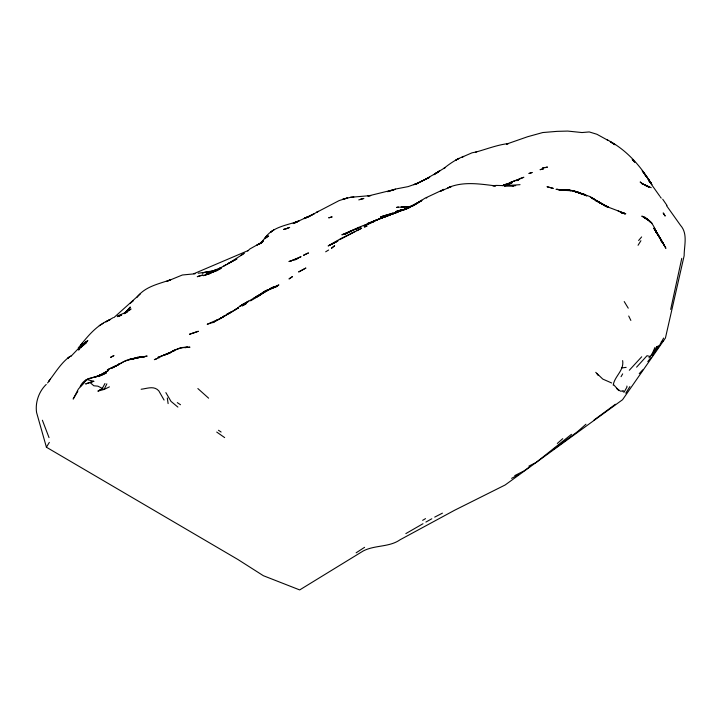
<?xml version="1.0" encoding="UTF-8"?>
<svg xmlns="http://www.w3.org/2000/svg" width="721" height="721" viewBox="0 0 721 721"><rect width="100%" height="100%" fill="white"/><g stroke="black" fill="none" stroke-linecap="round" stroke-linejoin="round"><path stroke-width="1.08" d="M659.364 345.72L656.957 346.594L654.623 351.731L654.965 347.432L652.09 353.975L652.063 356.012L659.364 345.72L663.626 338.05M613.22 385.131C614.499 376.272 624.314 370.504 622.638 360.599M656.795 348.964L656.957 346.594M653.199 354.236L653.695 350.794M670.692 309.417L681.769 258.352M640.915 240.715L638.058 245.275M106.852 383.851L104.157 389.421L98.056 391.079L102.184 388.637L104.969 383.509M622.665 373.875L621.051 376.686M629.92 386.564L625.765 393.233M666.718 205.918L680.543 225.376C688.05 233.748 684.112 245.726 684.148 255.712L665.429 338.023L622.547 399.722L505.124 484.999L454.69 510.207L400.092 539.759C389.259 547.374 375.019 544.905 363.285 550.934L299.693 589.922L263.345 575.7L237.984 559.541L46.414 447.218L49.343 442.388M648.981 357.814L652.09 353.975M77.796 391.314L73.154 399.074L78.409 388.998L84.663 382.112L80.202 386.681C84.718 375.578 98.065 378.534 106.483 372.766L98.182 376.587L101.832 374.956L88.998 378.723M642.708 369.9L639.23 373.658M651.072 357.508L647.782 361.582M629.307 370.252L641.708 356.787M260.524 243.247L266.86 235.812L265.094 237.786C272.962 226.628 287.111 225.312 298.972 220.996L294.087 222.87L295.691 222.456M49.091 380.751C55.49 372.505 60.924 363.159 69.414 356.832M638.617 240.499L641.627 236.939M260.551 243.139L261.633 241.76M48.911 381.039L50.461 379.093M82.428 342.971L80.761 345.008C88.809 334.787 97.623 324.711 109.98 319.664L105.798 321.89L113.179 317.655M124.084 313.788L130.312 307.029L124.553 313.518M85.393 381.012L86.745 379.399L85.096 381.337M81.221 344.44L78.247 347.928M46.225 384.446C38.898 391.44 35.068 402.525 36.582 412.511L46.414 447.218M47.55 382.941L49.407 380.823M70.721 356.553L78.174 348.811M78.634 350.118L79.643 348.991M260.461 243.581L262.498 241.364L261.128 242.698M80.671 347.873L81.725 346.765M136.783 297.566C144.939 286.363 158.728 284.065 170.841 279.622L166.875 281.343L182.359 274.998L195.076 273.773M557.315 443.46L562.731 438.674M85.222 381.283L86.781 379.742L85.294 381.229M636.589 367.169L647.025 355.705L650.468 356.607M82.266 346.215L86.727 342.331L78.274 349.361M267.527 235.542L266.076 236.984L267.626 235.452M260.56 243.545L263.562 240.598L260.137 243.41L262.75 241.769L249.854 248.97L247.709 250.98M113.999 317.528L140.487 293.726M615.419 404.256L594.068 419.992M272.25 230.891L270.808 232.153L274.196 229.584M130.086 303.478L133.367 300.747M230.873 261.885L244.464 253.233M571.474 434.33L536.163 462.431L528.863 466.136M339.69 239.678L361.645 228.206L357.003 230.63M69.171 357.183L67.549 358.472L71.091 355.75M585.957 424.227L577.584 431.6L554.025 449.003M435.556 173.419L439.179 171.165L433.916 174.689L439.693 171.048L423.317 180.475M257.848 295.844L263.237 292.329L254.243 298.224M129.329 310.228L131.024 308.93L125.625 312.923L127.284 311.742L117.586 315.924M248.457 301.072L242.761 304.632L257.992 295.745M267.464 236.839L268.627 235.992L264.787 238.768M530.539 466.181L523.996 470.93L514.722 475.608M518.381 474.76L511.622 478.347M412.736 205.674L421.866 200.204L412.718 205.855L415.161 204.647M422.632 520.337L425.525 518.633M336.346 241.986L338.05 240.868M356.138 552.8L364.583 547.329M264.102 292.347L258.397 295.916L269.663 289.256L277.657 286.129L269.357 289.436L262.102 293.6M260.272 294.772L262.228 293.528M250.593 300.846L256.541 297.268M419.577 201.79L412.709 205.674M230.035 262.39L227.485 263.868L236.921 258.92L218.265 269.068L221.05 267.653L211.046 271.655L217.102 269.609L214.155 270.772L216.003 270.114L202.286 272.889L207.756 271.826M223.465 266.274L226.088 264.625M335.409 242.391L328.145 245.933L340.745 238.615L352.614 232.739M240.634 255.585L242.986 254.134M236.596 308.831L238.696 307.534L233.514 310.922M123.354 361.852L112.206 368.025L126.121 360.419L135.395 358.391L130.889 359.031L124.237 361.446M325.676 251.8L328.623 250.016M256.162 296.845L259.948 294.565M437.881 172.112L436.079 173.193L436.755 172.797M216.85 320.466L221.527 317.673L212.794 322.711M437.377 172.337L445.136 167.614L444.046 168.272C449.976 163.478 456.492 159.116 463.657 156.394L462.197 157.079L472.03 152.816L476.68 151.87M232.811 311.346L228.431 313.95M99.282 325.649L103.436 323.197M234.442 310.102L238.372 307.777L219.923 318.754L227.629 314.257M405.842 533.603L422.993 523.725M431.798 518.778L425.913 522.067M232.333 311.328L226.908 314.194L231.351 312.112M408.78 207.738L410.285 206.864M248.655 301.441L239.039 306.695L246.681 302.36M98.056 391.079L102.562 388.493L97.894 386.159L93.811 385.771L89.918 382.409L85.637 383.942L93.793 381.292L88.07 379.85M260.587 294.952L256.577 297.232L258.578 296.097M368.746 223.834L373.613 221.122L403.372 209.775L402.372 210.117L417.729 203.223M89.206 378.345L86.385 379.94L88.124 379.129M332.327 243.851L336.968 241.328L328.911 245.555L329.677 245.167M443.839 189.371L440.387 191.281L451.409 186.523L447.876 187.811C463.044 181.124 479.807 183.981 495.669 185.892L493.759 185.793M318.502 211.307L316.42 212.443L339.158 200.582L347.63 197.905L342.817 199.248M308.552 216.922L316.789 212.244M443.766 189.407L424.831 198.284L418.18 202.673L421.253 200.898L404.427 209.613L406.076 208.928L401.02 210.613L406.148 209.027L393.909 212.938L405.878 208.982M434.709 517.119L442.424 513.154M409.564 207.324L411.943 206.08M306.416 217.571L304.424 218.616L314.059 213.849L293.204 223.573L298.584 221.14L294.844 222.681M350.956 231.279L344.881 234.271L351.65 230.441L348.378 232.477L358.625 227.376L371.099 222.573L365.718 224.781M166.371 354.381L157.854 357.409L171.337 352.326L166.037 354.507L168.903 353.398M420.532 181.854L429.725 177.267L415.494 184.008L408.14 186.613L395.766 189.001L387.646 191.678L395.469 189.244L367.89 196.058L370.711 195.58L350.631 197.293L342.953 199.221M118.379 364.321L119.262 363.871M504.619 184.558L503.285 185.243L506.908 183.9L502.501 185.648M518.219 179.953L516.777 180.683L519.291 179.412M365.295 225.466L369.567 223.384M359.932 227.647L360.815 227.205M365.159 225.195L374.776 221.095L371.306 222.555M368.494 223.88L370.333 222.969M348.207 232.306L341.862 234.83L353.506 229.837M109.412 386.88L104.157 389.421L102.184 388.637M422.614 180.782L415.44 184.333L418.513 183.071M661.256 341.907L663.653 340.754M387.655 215.768L396.415 212.461L394.729 213.137M406.905 208.585L415.134 204.476M370.423 222.987L374.812 221.266M159.927 357.418L154.33 359.653L156.367 358.95M352.064 232.856L354.885 231.558M355.264 229.152L347.315 232.739M390.133 214.84L385.915 216.651M411.033 206.422L413.466 205.341M397.1 212.488L398.605 211.83M193.832 273.719L248.069 250.602M367.854 224.204L363.321 225.853M354.507 229.693L357.21 228.593L354.435 229.521M399.813 210.298L401.444 209.955L396.072 211.469L404.733 209.297L397.947 211.469L402.579 210.054M397.947 211.469L407.554 208.387M387.709 215.813L390.349 214.786M409.411 207.675L405.13 209.126M372.73 221.753L367.449 223.555L379.76 218.796L371.081 222.32L373.703 221.374M391.233 214.461L393.891 213.479M291.536 260.678L301.054 256.631L294.628 259.939L297.746 258.406L288.941 261.552L291.536 260.678L290.5 261.02M386.826 216.156L383.284 217.427L385.041 216.913M401.534 210.217L405.896 208.892M426.255 198.014L426.814 197.815M390.962 214.47L393.621 213.56M358.77 199.897L363.871 198.455L360.797 199.212L361.266 199.059M394.504 213.254L393.522 213.578L396.144 212.929M89.918 382.409L93.793 381.292M475.554 152.149C486.576 149.157 497.111 144.903 508.53 143.524L506.502 144.101L527.628 136.729L542.733 132.547L557.144 131.357L567.697 131.078L581.991 132.547L589.246 131.934L596.88 134.259L607.866 140.289L607.208 139.82C626.639 149.77 640.834 166.218 651.901 184.639L648.188 179.033L650.901 183.044L649.873 181.494M404.625 209.333L407.464 208.558M139.694 357.21L142.992 356.904L137.405 357.355L132.105 358.797L147.147 356.048L141.568 357.237M404.598 209.369L406.446 208.937M620.736 391.269L623.341 390.656M520.039 184.675L504.466 185.712M137.305 357.995L139.216 357.598M205.449 272.295L198.167 273.223M142.028 357.12L145.191 356.553L141.172 357.228M492.894 185.928L495.985 185.423L513.884 185.838L504.358 185.874M135.395 358.391L129.149 359.482L140.766 357.147L137.405 357.355M621.736 367.926L626.152 367.368M409.546 206.927L400.588 207.134L412.16 206.314M141.136 389.25C147.093 388.592 153.897 385.447 158.782 390.809L164.073 400.065M350.631 197.293L353.858 196.986M410.276 206.548L412.367 206.404M560.947 190.011L569.626 190.128L579.432 192.822L572.889 190.876M401.912 207.089L403.436 207.053M560.046 189.938L557.009 189.362L560.875 189.92L556.026 189.326L565.579 189.974M566.138 190.461L571.212 190.723M566.499 190.191L569.338 190.353L566.553 190.065M562.722 189.875L564.714 190.011L561.785 189.803M569.887 190.542L571.447 190.695M572.222 190.578L569.626 190.128M570.626 190.623L568.481 190.245L570.41 190.623M573.555 191.182L585.785 194.823L574.304 191.254M573.132 190.966L580.765 193.192L575.872 191.561M573.15 191.011L578.684 192.453M621.06 212.65L622.556 212.974M623.44 213.2L625.774 213.704L621.223 212.605L622.701 213.001M623.314 213.137L625.522 213.686L607.974 207.044L589.228 196.283L580.288 193.408L583.208 194.4M575.782 191.606L578.341 192.561L574.853 191.263L578.341 192.561M651.225 187.676L641.465 183.413L649.08 186.991M586.741 195.86L574.322 191.164L580.225 193.462M644.745 217.273L641.771 216.111L647.584 219.734L644.7 217.174L647.079 219.445M611.669 382.986L602.792 379.093L595.735 372.333M618.185 211.019L624.882 213.921L620.619 211.983M594.798 200.258L601.35 203.574L596.618 200.916L597.52 201.411M584.316 194.841L586.47 195.751M595.6 200.528L598.718 201.862L596.411 200.844M591.571 198.257L594.185 199.429L593.284 198.951M647.052 186.081L645.241 185.243L648.891 187.09L645.457 185.189L646.998 186.379M601.972 203.962L605.613 205.972L598.448 201.925L600.935 203.358M622.962 391.584L624.098 392.206L627.018 386.961L626.873 386.059M607.037 206.855L608.064 207.432L601.026 203.34L601.846 203.845M603.198 204.629L601.449 203.646L606.676 206.648M593.662 198.816L590.688 197.076M598.448 201.934L600.305 202.989M592.13 197.942L594.861 199.519M604.162 205.197L605.388 205.909M620.078 390.854L616.572 388.34L618.997 390.656L613.652 384.717M216.724 432.059L224.664 437.602M177.303 402.624L180.493 404.733M218.49 430.257L221.113 432.041M647.341 219.409L644.61 217.391L649.143 220.896L644.448 217.544C650.468 219.878 654.389 226.106 656.164 232.405L654.524 229.026M177.889 407.086L171.012 401.39L165.866 392.603M197.86 388.556L208.621 398.19M649.044 181.25L650.441 182.918M642.177 170.796L644.889 174.401M649.387 181.368L651.18 183.765L649.306 181.241M645.854 175.735L643.132 172.076L646.818 177.132M662.707 199.203L667.006 205.476M596.781 373.541L598.187 375.443M651.351 184.288L659.67 195.995M660.175 196.707L661.193 198.131M654.271 228.818L661.139 239.913L657.237 233.388L658.724 235.803M624.224 301.585L628.252 308.182M654.551 229.188L656.993 232.91M649.215 180.556L650.901 183.044M654.398 229.08L664.122 245.293M654.055 228.458L657.002 232.928M654.244 228.692L658.156 235.397L655.731 230.963M655.551 230.657L658.309 234.983M657.651 234.136L661.184 239.922M659.165 236.578L660.139 238.155M662.554 242.256L658.877 236.118M661.716 240.877L665.916 248.339L662.022 241.346L663.897 244.563M628.721 316.023L630.857 320.43M42.386 420.235L49.028 437.62M167.308 397.947L168.119 403.598M84.411 343.241L82.942 344.827L86.105 341.619L84.411 343.241M86.132 341.898L84.465 343.412L87.845 340.501L86.132 341.898M81.815 346.161L80.04 347.693L83.69 344.701L81.815 346.152M334.589 245.744L331.48 248.258L334.589 245.744M305.785 268.095L298.782 271.889L305.785 268.095M218.093 319.448L214.155 321.999L207.215 324.279L218.093 319.448M224.745 315.672L220.923 318.276L224.745 315.672M290.761 277.702L289.004 278.946L292.465 276.63L290.761 277.702M246.447 303.424L242.49 305.785L246.447 303.424M242.571 304.668L240.778 305.83L244.626 303.523L242.571 304.668M220.788 268.365L216.706 270.826L206.062 274.034L215.083 271.069L210.64 272.7L213.677 271.853L212.271 272.448L220.788 268.365M108.538 370.441L98.714 375.83L108.538 370.441M255.874 296.926L253.999 298.088L257.694 295.898L255.874 296.926M113.819 355.66L110.646 357.31L113.819 355.66M457.88 158.926L455.726 160.224L458.844 158.377L457.88 158.926M174.311 350.154L171.968 351.533L179.529 348.144L187.55 347.08L182.233 347.522L174.311 350.154M519.769 178.601L517.588 179.88L523.87 177.267L519.769 178.601M306.434 217.436L304.307 218.355L308.588 216.489L306.389 217.463M119.479 364.051L116.162 365.835L119.479 364.051M509.459 183.81L507.368 184.991L511.874 183.053L509.459 183.81M174.293 350.658L163.739 355.21L174.293 350.658M113.269 367.079L107.366 369.828L115.919 365.736L113.269 367.079M220.797 268.284L216.489 270.204L220.797 268.284M266.599 290.365L264.607 291.437L268.5 289.608L266.599 290.365M265.04 291.32L263.021 292.402L278.892 284.921L265.04 291.32M306.785 253.612L303.478 255.315L308.516 252.936L306.785 253.612M246.834 302.64L242.914 304.37L246.87 302.622M272.132 287.661L270.123 288.643L273.998 286.76L272.132 287.661M514.325 180.917L510.558 182.422L518.219 179.547L514.325 180.917M258.83 244.113L256.982 244.987L261.75 242.752L258.83 244.113M381.679 218.003L375.533 220.491L381.679 218.003M384.392 215.534L380.418 217.129L384.392 215.534M505.944 185.216L504.646 185.793L508.224 184.522L505.944 185.216M210.929 273.205L203.52 275.638L210.929 273.205M289.608 227.421L286.67 228.593L289.608 227.421M417.062 183.494L413.836 184.657L417.062 183.494M100.282 374.974L95.578 376.93L100.282 374.974M385.248 216.661L380.787 218.4L385.248 216.661M365.241 226.655L364.348 227.025L367.079 225.934L365.241 226.655M512.117 182.043L507.521 183.864L512.117 182.043M386.6 214.975L384.05 215.894L386.6 214.975M358.914 227.692L356.21 228.791L358.896 227.71M200.087 275.611L197.257 276.702L203.142 275.071L200.087 275.611M119.145 315.915L117.226 316.636L121.651 315.167L119.145 315.915M193.931 332.769L189.497 334.256L198.338 331.272L193.931 332.769M392.819 213.137L387.691 214.759L392.819 213.137M396.838 211.686L395.784 212.064L399.461 210.938L396.838 211.686M530.683 172.941L528.881 173.509L532.215 172.481L530.683 172.941M542.796 168.885L540.047 169.696L543.742 168.669L542.796 168.885M329.443 217.598L328.677 217.832L332.165 216.895L329.443 217.598M287.418 228.341L283.623 229.431L287.418 228.341M208.991 272.709L207.54 273.088L212.091 271.943L208.991 272.709M547.302 167.092L545.139 167.605L547.302 167.092M544.049 167.714L542.571 168.065L544.049 167.714M397.758 207.26L396.46 207.441L399.272 207.134L397.758 207.26M189.794 347.18L184.81 347.621L189.794 347.18M513.884 185.567L512.162 185.576L515.722 185.576L513.884 185.567M553.106 188.343L547.176 186.793L553.106 188.343M608.353 206.981L604.847 205.485L608.353 206.981M612.652 143.2L610.29 141.749L614.905 144.714L612.652 143.2M643.33 184.405L640.257 182.071L643.33 184.405M648.999 220.5L650.594 222.374L648.999 220.5M651.829 223.159L649.963 221.41L651.829 223.159M633.561 160.9L632.218 159.521L634.75 162.198L633.561 160.9M647.179 177.564L645.097 174.752L648.873 179.989L647.179 177.564M663.942 214.11L663.176 212.938L665.186 216.057L663.942 214.11M655.813 231.18L654.199 228.557L656.678 232.604L655.813 231.18M654.74 228.999L654.172 227.845L655.686 230.963L654.74 228.999M660.688 239.597L659.823 237.579L661.671 241.986L660.688 239.597"/></g></svg>
